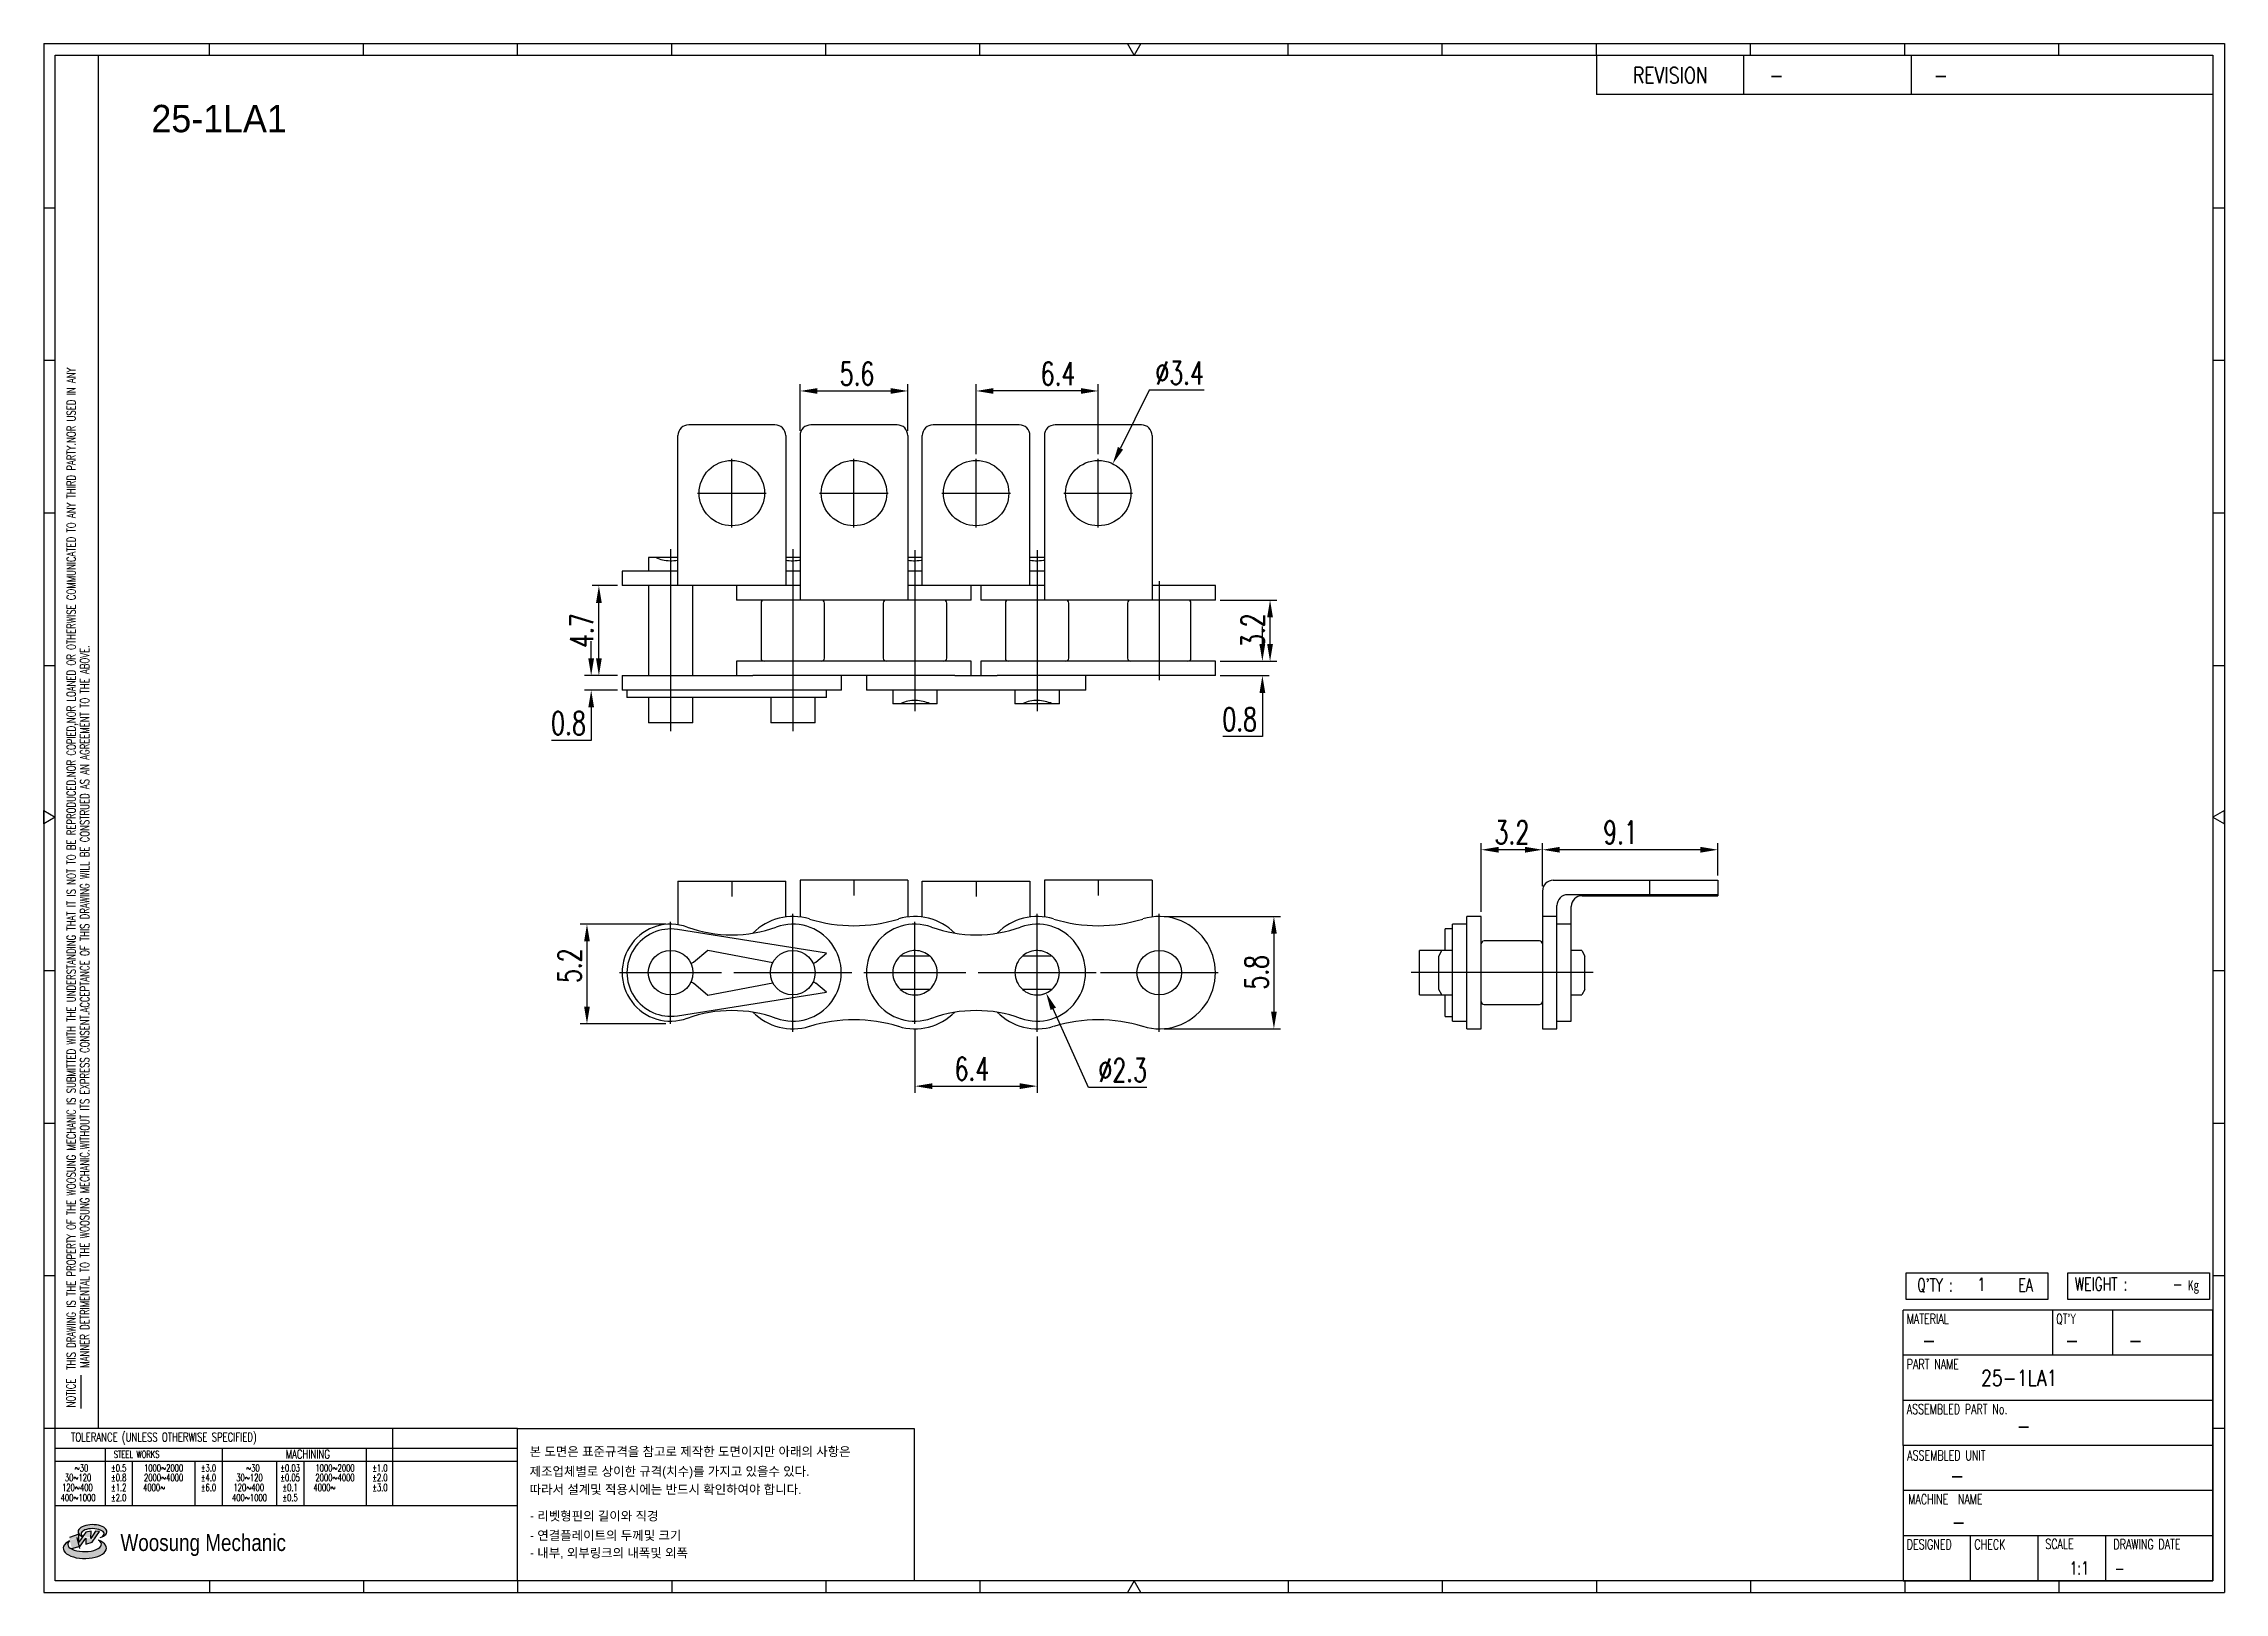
# Model space of a CAD drawing. Header units: millimetres. Extents: x -11 to 103, y 59 to 140.
import ezdxf
from ezdxf.enums import TextEntityAlignment as Align

# ---------------------------------------------------------------- set-up
doc = ezdxf.new("R2010")
doc.units = ezdxf.units.MM
doc.linetypes.add('AM_ISO08W050', pattern=[18, 12, -1.5, 3, -1.5])
doc.layers.get('Defpoints').update_dxf_attribs({"color": 80})
doc.layers.add('CL1', color=140, linetype='AM_ISO08W050', lineweight=25)
for name, color, linetype in [('S-DIM', 7, 'Continuous'), ('TITLE', 7, 'Continuous'), ('도면레이아웃', 7, 'Continuous')]:
    doc.layers.add(name, color=color, linetype=linetype)
doc.styles.add('HAN', font='ROMANS.shx', dxfattribs={"width": 0.7, "bigfont": 'whgtxt.shx'})
doc.styles.add('HKD_ST2', font='romans.shx', dxfattribs={"width": 0.7, "height": 4, "bigfont": '@extfont2.shx'})
doc.styles.add('HSG', font='SIMPLEX.shx', dxfattribs={"width": 0.7, "bigfont": 'HSG.shx'})
doc.styles.add('MtXpl_', font='Gulim.ttf')
doc.styles.add('SLDTEXTSTYLE4', font='arial.ttf', dxfattribs={"width": 0.8})
doc.dimstyles.new('AP0.5', dxfattribs={"dimscale": 0.5, "dimtxt": 2.4, "dimasz": 1.8, "dimexe": 0.7, "dimexo": 0.5, "dimgap": 0.6, "dimtad": 1, "dimtoh": 1, "dimdec": 1, "dimrnd": 0.01, "dimzin": 9, "dimdsep": 46, "dimtxsty": 'HSG', "dimcen": 0, "dimclrd": 251, "dimclre": 251, "dimclrt": 60, "dimazin": 2, "dimtp": 1, "dimtm": 1, "dimtfac": 0.5, "dimtdec": 1, "dimtofl": 0, "dimtmove": 0, "dimatfit": 3, "dimfxl": 0, "dimtvp": 1, "dimtolj": 2, "dimlwd": -1, "dimlwe": -1, "dimarcsym": 0})

# ---------------------------------------------------------------- blocks, each defined once
blk = doc.blocks.new('MAST')
at = {"layer": '도면레이아웃'}
h = blk.add_hatch(color=10, dxfattribs=at)
h.paths.add_polyline_path([(1.544, 35.177), (1.554, 34.966), (1.779, 35.034), (2.054, 35.422), (1.908, 35.446), (1.728, 35.167), (1.741, 35.439), (1.547, 35.405), (1.292, 35.041), (1.295, 35.33), (0.943, 35.208), (1.03, 34.8), (1.336, 34.885)])
edge = h.paths.add_edge_path()
edge.add_ellipse((1.795, 35.421), major_axis=(-0.53, 0), ratio=0.487785, start_angle=122.36065, end_angle=403.39574)
edge.add_line((1.411, 35.244), (1.419, 35.261))
edge.add_ellipse((1.798, 35.344), major_axis=(-0.423, 0), ratio=0.444396, start_angle=131.58977, end_angle=386.19408, ccw=False)
edge = h.paths.add_edge_path()
edge.add_ellipse((1.512, 34.815), major_axis=(-0.793, 0), ratio=0.480113, start_angle=314.67633, end_angle=590.85213)
edge.add_ellipse((1.501, 34.958), major_axis=(-0.62, 0), ratio=0.43311, start_angle=331.7024, end_angle=574.42495, ccw=False)
at = {"color": 140}
for p, q in [((0, 90.118), (80.15, 90.118)), ((0, 90.118), (0, 33.191)), ((80.15, 90.118), (80.15, 33.191)), ((57.068, 89.693), (57.068, 88.246)), ((62.47, 89.693), (62.47, 88.246)), ((68.635, 89.693), (68.635, 88.246)), ((79.725, 88.246), (57.068, 88.246)), ((68.449, 43.961), (68.449, 44.936)), ((68.449, 44.936), (73.654, 44.936)), ((73.654, 44.936), (73.654, 43.961)), ((74.39, 43.961), (74.39, 44.936)), ((74.39, 44.936), (79.595, 44.936)), ((79.595, 44.936), (79.595, 43.961)), ((68.336, 38.59), (68.336, 43.563)), ((79.725, 43.563), (68.336, 43.563)), ((73.654, 43.961), (68.449, 43.961)), ((73.827, 43.563), (73.827, 41.905)), ((79.595, 43.961), (74.39, 43.961)), ((76.037, 43.563), (76.037, 41.905)), ((79.725, 38.59), (79.725, 43.563)), ((79.725, 41.905), (68.336, 41.905)), ((79.725, 40.248), (68.336, 40.248)), ((68.336, 38.59), (68.336, 33.616)), ((79.725, 38.59), (68.336, 38.59)), ((79.725, 33.616), (79.725, 38.59)), ((79.725, 36.932), (68.336, 36.932)), ((79.725, 35.274), (68.336, 35.274)), ((70.822, 33.616), (70.822, 35.274)), ((73.309, 33.616), (73.309, 35.274)), ((75.796, 33.616), (75.796, 35.274)), ((0, 33.191), (80.15, 33.191)), ((68.336, 33.616), (79.725, 33.616))]:
    blk.add_line(p, q, dxfattribs=at)
for p, q in [((6.089, 89.693), (6.089, 90.118)), ((11.753, 89.693), (11.753, 90.118)), ((17.418, 89.693), (17.418, 90.118)), ((23.082, 89.693), (23.082, 90.118)), ((28.746, 89.693), (28.746, 90.118)), ((34.411, 89.693), (34.411, 90.118)), ((45.739, 89.693), (45.739, 90.118)), ((51.404, 89.693), (51.404, 90.118)), ((57.068, 89.693), (57.068, 90.118)), ((62.732, 89.693), (62.732, 90.118)), ((68.397, 89.693), (68.397, 90.118)), ((74.061, 89.693), (74.061, 90.118)), ((0, 84.085), (0.425, 84.085)), ((79.725, 84.085), (80.15, 84.085)), ((0, 78.478), (0.425, 78.478)), ((79.725, 78.478), (80.15, 78.478)), ((0, 72.87), (0.425, 72.87)), ((79.725, 72.87), (80.15, 72.87)), ((0, 67.262), (0.425, 67.262)), ((79.725, 67.262), (80.15, 67.262)), ((0, 56.047), (0.425, 56.047)), ((79.725, 56.047), (80.15, 56.047)), ((0, 50.439), (0.425, 50.439)), ((79.725, 50.439), (80.15, 50.439)), ((0, 44.832), (0.425, 44.832)), ((79.725, 44.832), (80.15, 44.832)), ((1.377, 39.947), (1.377, 41.174)), ((0, 39.224), (0.425, 39.224)), ((79.725, 39.224), (80.15, 39.224)), ((6.089, 33.616), (6.089, 33.191)), ((11.753, 33.616), (11.753, 33.191)), ((17.418, 33.616), (17.418, 33.191)), ((23.082, 33.616), (23.082, 33.191)), ((28.746, 33.616), (28.746, 33.191)), ((34.411, 33.616), (34.411, 33.191)), ((45.739, 33.616), (45.739, 33.191)), ((51.404, 33.616), (51.404, 33.191)), ((57.068, 33.616), (57.068, 33.191)), ((62.732, 33.616), (62.732, 33.191)), ((68.397, 33.616), (68.397, 33.191)), ((74.061, 33.616), (74.061, 33.191))]:
    blk.add_line(p, q)
at = {"color": 2}
for p, q in [((2.017, 39.224), (2.017, 89.693)), ((0.425, 39.224), (17.418, 39.224)), ((0.425, 38.487), (17.418, 38.487)), ((2.257, 38.487), (2.257, 36.382)), ((6.557, 38.5), (6.557, 36.382)), ((11.857, 38.487), (11.857, 36.382)), ((12.816, 39.224), (12.816, 36.382)), ((17.418, 33.616), (17.418, 39.224)), ((0.425, 38.012), (17.418, 38.012)), ((3.257, 38.012), (3.257, 36.382)), ((5.557, 38.012), (5.557, 36.382)), ((8.557, 38.012), (8.557, 36.382)), ((9.557, 38.026), (9.557, 36.382)), ((0.425, 36.382), (17.418, 36.382))]:
    blk.add_line(p, q, dxfattribs=at)
for points in [[(40.075, 89.693), (39.83, 90.118), (40.32, 90.118)], [(0.425, 61.679), (0, 61.433), (0, 61.924)], [(79.725, 61.679), (80.15, 61.433), (80.15, 61.924)], [(40.075, 33.616), (39.83, 33.191), (40.32, 33.191)]]:
    blk.add_lwpolyline(points, close=True)
at = {"color": 140}
blk.add_lwpolyline([(0.425, 89.693), (79.725, 89.693), (79.725, 33.616), (0.425, 33.616)], close=True, dxfattribs=at)
at = {"layer": '도면레이아웃'}
for p, q in [((1.295, 35.33), (0.943, 35.208)), ((1.547, 35.405), (1.292, 35.041)), ((1.292, 35.041), (1.295, 35.33)), ((1.741, 35.439), (1.547, 35.405)), ((1.908, 35.446), (1.728, 35.167)), ((1.728, 35.167), (1.741, 35.439)), ((1.779, 35.034), (2.054, 35.422)), ((2.054, 35.422), (1.908, 35.446)), ((1.03, 34.8), (1.336, 34.885)), ((1.224, 35.208), (1.311, 34.8)), ((1.224, 35.208), (1.224, 35.208)), ((1.336, 34.885), (1.544, 35.177)), ((1.419, 35.261), (1.411, 35.244)), ((1.544, 35.177), (1.554, 34.966)), ((1.554, 34.966), (1.779, 35.034))]:
    blk.add_line(p, q, dxfattribs=at)
for centre, major_axis, ratio, start_param, end_param in [((1.795, 35.421), (-0.53, 0), 0.487785, 2.135596, 7.040584), ((1.798, 35.344), (-0.423, 0), 0.444396, 2.296675, 6.740358), ((1.512, 34.815), (-0.793, 0), 0.480113, 5.492138, 10.312315), ((1.501, 34.958), (-0.62, 0), 0.43311, 5.789299, 10.025607)]:
    blk.add_ellipse(centre, major_axis=major_axis, ratio=ratio, start_param=start_param, end_param=end_param, dxfattribs=at)
for s, height, style, width, p in [('REVISION', 0.5806, 'HAN', 0.8, (58.415, 88.664)), ('-', 0.581, 'HAN', 0.8, (63.426, 88.664)), ('-', 0.581, 'HAN', 0.8, (69.468, 88.664)), ("Q'TY : ", 0.4746, 'HKD_ST2', 0.7, (68.857, 44.253)), ('1', 0.475, 'HKD_ST2', 0.7, (71.071, 44.275)), ('EA', 0.4746, 'HKD_ST2', 0.7, (72.578, 44.253)), ('WEIGHT : ', 0.4746, 'HKD_ST2', 0.7, (74.65, 44.286)), ('-', 0.581, 'HAN', 0.8, (69.029, 42.157)), ('-', 0.581, 'HAN', 0.8, (74.289, 42.157)), ('-', 0.581, 'HAN', 0.8, (76.623, 42.157)), ('-', 0.581, 'HAN', 0.8, (72.515, 39.013)), ('-', 0.581, 'HAN', 0.8, (70.067, 37.189)), ('-', 0.581, 'HAN', 0.8, (70.126, 35.48)), ('1:1', 0.4746, 'HKD_ST2', 0.7, (74.458, 33.848)), ('-', 0.475, 'HKD_ST2', 0.7, (76.112, 33.837))]:
    blk.add_text(s, height=height, dxfattribs=dict(style=style, width=width)).set_placement(p)
at = {"color": 6, "style": 'HKD_ST2', "width": 0.7}
for s, p in [(' THIS DRAWING IS THE PROPERTY OF THE WOOSUNG MECHANIC IS SUBMITTED WITH THE UNDERSTANDING THAT IT IS NOT TO BE REPRODUCED.NOR COPIED,NOR LOANED OR OTHERWISE COMMUNICATED TO ANY THIRD PARTY.NOR USED IN ANY', (1.173, 41.217)), ('MANNER DETRIMENTAL TO THE WOOSUNG MECHANIC.WITHOUT ITS EXPRESS CONSENT.ACCEPTANCE OF THIS DRAWING WILL BE CONSTRUED AS AN AGREEMENT TO THE ABOVE.', (1.672, 41.447))]:
    blk.add_text(s, height=0.326266, rotation=90, dxfattribs=at).set_placement(p)
at = {"style": 'HKD_ST2', "width": 0.7}
blk.add_text('-', height=0.475, dxfattribs=at).set_placement((78.613, 44.286), align=Align.RIGHT)
at = {"color": 254, "style": 'HKD_ST2', "width": 0.7}
for s, height, p in [('MATERIAL', 0.3651, (68.474, 43.425)), ("QT'Y", 0.3651, (73.965, 43.425)), ('PART NAME', 0.3651, (68.474, 41.756)), ('ASSEMBLED PART No.', 0.36511, (68.474, 40.109)), ('ASSEMBLED UNIT', 0.36511, (68.49, 38.408)), ('MACHINE  NAME', 0.36511, (68.532, 36.794)), ('DESIGNED', 0.3651, (68.474, 35.136)), ('CHECK', 0.3651, (70.961, 35.136)), ('SCALE', 0.3651, (73.566, 35.153)), ('DRAWING DATE', 0.36511, (76.071, 35.141))]:
    blk.add_text(s, height=height, dxfattribs=at).set_placement(p, align=Align.TOP_LEFT)
at = {"style": 'HKD_ST2', "width": 0.7}
blk.add_text('NOTICE', height=0.3263, rotation=90, dxfattribs=at).set_placement((1.163, 39.988))
blk.add_text('TOLERANCE (UNLESS OTHERWISE SPECIFIED)', height=0.32627, dxfattribs=at).set_placement((4.417, 38.896), align=Align.MIDDLE_CENTER)
at = {"color": 4, "style": 'HKD_ST2', "width": 0.7}
for s, height, p in [('%%12630', 0.261, (1.389, 37.762)), ('1000%%1262000', 0.26101, (4.407, 37.762)), ('%%12630', 0.261, (7.689, 37.762)), ('1000%%1262000', 0.26101, (10.707, 37.762)), ('120%%126400', 0.26101, (1.237, 37.045)), ('30%%126120', 0.261, (1.263, 37.411)), ('4000%%126', 0.261, (4.061, 37.045)), ('2000%%1264000', 0.26101, (4.407, 37.411)), ('120%%126400', 0.26101, (7.537, 37.045)), ('30%%126120', 0.261, (7.563, 37.411)), ('4000%%126', 0.261, (10.321, 37.045)), ('2000%%1264000', 0.26101, (10.707, 37.411)), ('400%%1261000', 0.26101, (1.263, 36.67)), ('400%%1261000', 0.26101, (7.563, 36.67))]:
    blk.add_text(s, height=height, dxfattribs=at).set_placement(p, align=Align.MIDDLE_CENTER)
for s, height, p in [('%%P0.5', 0.261, (2.757, 37.762)), ('STEEL WORKS', 0.26101, (3.416, 38.268)), ('%%P3.0', 0.261, (6.057, 37.762)), ('%%P0.03', 0.261, (9.057, 37.762)), ('MACHINING', 0.3263, (9.707, 38.27)), ('%%P1.0', 0.261, (12.357, 37.762)), ('%%P0.8', 0.261, (2.757, 37.411)), ('%%P1.2', 0.261, (2.757, 37.045)), ('%%P4.0', 0.261, (6.057, 37.411)), ('%%P6.0', 0.261, (6.057, 37.045)), ('%%P0.05', 0.261, (9.057, 37.411)), ('%%P0.1', 0.261, (9.057, 37.045)), ('%%P2.0', 0.261, (12.357, 37.411)), ('%%P3.0', 0.261, (12.357, 37.045)), ('%%P2.0', 0.261, (2.757, 36.67)), ('%%P0.5', 0.261, (9.057, 36.67))]:
    blk.add_text(s, height=height, dxfattribs=at).set_placement(p, align=Align.MIDDLE)
at = {"color": 1, "style": 'SLDTEXTSTYLE4', "width": 0.8}
blk.add_text('Woosung Mechanic', height=0.61957, dxfattribs=at).set_placement((2.822, 34.711))
at = {"layer": 'TITLE', "width": 0.8}
blk.add_text('Kg', height=0.3789, dxfattribs=at).set_placement((78.807, 44.286))
blk = doc.blocks.new('*D2')
at = {"layer": 'Defpoints', "color": 0, "transparency": 16777216}
for p in [(50.09, 107.46), (50.09, 106.71), (52.53, 107.46)]:
    blk.add_point(p, dxfattribs=at)
at = {"layer": 'S-DIM', "color": 251, "transparency": 16777216}
for p, q in [((52.53, 108.36), (52.53, 109.26)), ((50.34, 107.46), (52.88, 107.46)), ((50.34, 106.71), (52.88, 106.71)), ((52.53, 105.81), (52.53, 103.54)), ((52.53, 103.54), (50.47, 103.54))]:
    blk.add_line(p, q, dxfattribs=at)
for points in [[(52.38, 108.36), (52.68, 108.36), (52.53, 107.46)], [(52.38, 105.81), (52.68, 105.81), (52.53, 106.71)]]:
    blk.add_solid(points, dxfattribs=at)
at = {"layer": 'S-DIM', "color": 60, "transparency": 16777216, "insert": (51.35, 104.44), "char_height": 1.2, "attachment_point": 5, "style": 'HSG'}
blk.add_mtext('\\A2;0.8', dxfattribs=at)
blk = doc.blocks.new('*D3')
at = {"layer": 'Defpoints', "color": 0, "transparency": 16777216}
for p in [(50.09, 110.64), (52.93, 110.64), (50.09, 107.46)]:
    blk.add_point(p, dxfattribs=at)
at = {"layer": 'S-DIM', "color": 251, "transparency": 16777216}
for p, q in [((50.34, 110.64), (53.28, 110.64)), ((52.93, 108.36), (52.93, 109.74)), ((50.34, 107.46), (53.28, 107.46))]:
    blk.add_line(p, q, dxfattribs=at)
for points in [[(52.78, 109.74), (53.08, 109.74), (52.93, 110.64)], [(52.78, 108.36), (53.08, 108.36), (52.93, 107.46)]]:
    blk.add_solid(points, dxfattribs=at)
at = {"layer": 'S-DIM', "color": 60, "transparency": 16777216, "insert": (52.03, 109.05), "char_height": 1.2, "attachment_point": 5, "rotation": 90, "style": 'HSG'}
blk.add_mtext('\\A2;3.2', dxfattribs=at)
blk = doc.blocks.new('*D4')
at = {"layer": 'Defpoints', "color": 0, "transparency": 16777216}
for p in [(37.65, 121.51), (37.65, 117.98), (44, 117.98)]:
    blk.add_point(p, dxfattribs=at)
at = {"layer": 'S-DIM', "color": 251, "transparency": 16777216}
for p, q in [((37.65, 118.23), (37.65, 121.86)), ((43.1, 121.51), (38.55, 121.51)), ((44, 118.23), (44, 121.86))]:
    blk.add_line(p, q, dxfattribs=at)
for points in [[(38.55, 121.66), (38.55, 121.36), (37.65, 121.51)], [(43.1, 121.66), (43.1, 121.36), (44, 121.51)]]:
    blk.add_solid(points, dxfattribs=at)
at = {"layer": 'S-DIM', "color": 60, "transparency": 16777216, "insert": (41.91, 122.41), "char_height": 1.2, "attachment_point": 5, "style": 'HSG'}
blk.add_mtext('\\A2;6.4', dxfattribs=at)
blk = doc.blocks.new('*D5')
at = {"layer": 'Defpoints', "color": 0, "transparency": 16777216}
for p in [(34.1, 121.51), (28.5, 119.19), (34.1, 119.19)]:
    blk.add_point(p, dxfattribs=at)
at = {"layer": 'S-DIM', "color": 251, "transparency": 16777216}
for p, q in [((28.5, 119.44), (28.5, 121.86)), ((29.4, 121.51), (33.2, 121.51)), ((34.1, 119.44), (34.1, 121.86))]:
    blk.add_line(p, q, dxfattribs=at)
for points in [[(29.4, 121.66), (29.4, 121.36), (28.5, 121.51)], [(33.2, 121.66), (33.2, 121.36), (34.1, 121.51)]]:
    blk.add_solid(points, dxfattribs=at)
at = {"layer": 'S-DIM', "color": 60, "transparency": 16777216, "insert": (31.46, 122.41), "char_height": 1.2, "attachment_point": 5, "style": 'HSG'}
blk.add_mtext('\\A2;5.6', dxfattribs=at)
blk = doc.blocks.new('*D6')
at = {"layer": 'Defpoints', "color": 0, "transparency": 16777216}
for p in [(44.75, 117.72), (43.24, 114.68)]:
    blk.add_point(p, dxfattribs=at)
at = {"layer": 'S-DIM', "color": 251, "transparency": 16777216}
for p, q in [((46.65, 121.55), (45.15, 118.53)), ((49.51, 121.55), (46.65, 121.55))]:
    blk.add_line(p, q, dxfattribs=at)
blk.add_solid([(45.02, 118.6), (45.29, 118.46), (44.75, 117.72)], dxfattribs=at)
at = {"layer": 'S-DIM', "color": 60, "transparency": 16777216, "insert": (48.23, 122.45), "char_height": 1.2, "attachment_point": 5, "style": 'HSG'}
blk.add_mtext('\\A2;∅3.4', dxfattribs=at)
blk = doc.blocks.new('*D7')
at = {"layer": 'Defpoints', "color": 0, "transparency": 16777216}
for p in [(17.64, 106.71), (19.25, 106.71), (19.25, 105.96)]:
    blk.add_point(p, dxfattribs=at)
at = {"layer": 'S-DIM', "color": 251, "transparency": 16777216}
for p, q in [((17.64, 107.61), (17.64, 108.51)), ((19, 106.71), (17.29, 106.71)), ((19, 105.96), (17.29, 105.96)), ((17.64, 105.06), (17.64, 103.34)), ((17.64, 103.34), (15.58, 103.34))]:
    blk.add_line(p, q, dxfattribs=at)
for points in [[(17.49, 107.61), (17.79, 107.61), (17.64, 106.71)], [(17.49, 105.06), (17.79, 105.06), (17.64, 105.96)]]:
    blk.add_solid(points, dxfattribs=at)
at = {"layer": 'S-DIM', "color": 60, "transparency": 16777216, "insert": (16.46, 104.24), "char_height": 1.2, "attachment_point": 5, "style": 'HSG'}
blk.add_mtext('\\A2;0.8', dxfattribs=at)
blk = doc.blocks.new('*D8')
at = {"layer": 'Defpoints', "color": 0, "transparency": 16777216}
for p in [(18.04, 111.39), (19.25, 111.39), (19.25, 106.71)]:
    blk.add_point(p, dxfattribs=at)
at = {"layer": 'S-DIM', "color": 251, "transparency": 16777216}
for p, q in [((19, 111.39), (17.69, 111.39)), ((18.04, 107.61), (18.04, 110.49)), ((19, 106.71), (17.69, 106.71))]:
    blk.add_line(p, q, dxfattribs=at)
for points in [[(17.89, 110.49), (18.19, 110.49), (18.04, 111.39)], [(17.89, 107.61), (18.19, 107.61), (18.04, 106.71)]]:
    blk.add_solid(points, dxfattribs=at)
at = {"layer": 'S-DIM', "color": 60, "transparency": 16777216, "insert": (17.14, 109.05), "char_height": 1.2, "attachment_point": 5, "rotation": 90, "style": 'HSG'}
blk.add_mtext('\\A2;4.7', dxfattribs=at)
blk = doc.blocks.new('*D9')
at = {"layer": 'Defpoints', "color": 0, "transparency": 16777216}
for p in [(67.09, 97.66), (67.09, 95.51), (76.2, 96.07)]:
    blk.add_point(p, dxfattribs=at)
at = {"layer": 'S-DIM', "color": 251, "transparency": 16777216}
for p, q in [((67.09, 95.76), (67.09, 98.01)), ((75.3, 97.66), (67.99, 97.66)), ((76.2, 96.32), (76.2, 98.01))]:
    blk.add_line(p, q, dxfattribs=at)
for points in [[(67.99, 97.81), (67.99, 97.51), (67.09, 97.66)], [(75.3, 97.81), (75.3, 97.51), (76.2, 97.66)]]:
    blk.add_solid(points, dxfattribs=at)
at = {"layer": 'S-DIM', "color": 60, "transparency": 16777216, "insert": (71.15, 98.56), "char_height": 1.2, "attachment_point": 5, "style": 'HSG'}
blk.add_mtext('\\A2;9.1', dxfattribs=at)
blk = doc.blocks.new('*D10')
at = {"layer": 'Defpoints', "color": 0, "transparency": 16777216}
for p in [(63.91, 97.66), (67.09, 95.51), (63.91, 94.19)]:
    blk.add_point(p, dxfattribs=at)
at = {"layer": 'S-DIM', "color": 251, "transparency": 16777216}
for p, q in [((63.91, 94.44), (63.91, 98.01)), ((66.19, 97.66), (64.81, 97.66)), ((67.09, 95.76), (67.09, 98.01))]:
    blk.add_line(p, q, dxfattribs=at)
for points in [[(64.81, 97.81), (64.81, 97.51), (63.91, 97.66)], [(66.19, 97.81), (66.19, 97.51), (67.09, 97.66)]]:
    blk.add_solid(points, dxfattribs=at)
at = {"layer": 'S-DIM', "color": 60, "transparency": 16777216, "insert": (65.5, 98.56), "char_height": 1.2, "attachment_point": 5, "style": 'HSG'}
blk.add_mtext('\\A2;3.2', dxfattribs=at)
blk = doc.blocks.new('*D11')
at = {"layer": 'Defpoints', "color": 0, "transparency": 16777216}
for p in [(47.17, 94.19), (47.17, 88.35), (53.13, 88.35)]:
    blk.add_point(p, dxfattribs=at)
at = {"layer": 'S-DIM', "color": 251, "transparency": 16777216}
for p, q in [((47.42, 94.19), (53.48, 94.19)), ((53.13, 93.29), (53.13, 89.25)), ((47.42, 88.35), (53.48, 88.35))]:
    blk.add_line(p, q, dxfattribs=at)
for points in [[(52.98, 93.29), (53.28, 93.29), (53.13, 94.19)], [(52.98, 89.25), (53.28, 89.25), (53.13, 88.35)]]:
    blk.add_solid(points, dxfattribs=at)
at = {"layer": 'S-DIM', "color": 60, "transparency": 16777216, "insert": (52.23, 91.29), "char_height": 1.2, "attachment_point": 5, "rotation": 90, "style": 'HSG'}
blk.add_mtext('\\A2;5.8', dxfattribs=at)
blk = doc.blocks.new('*D12')
at = {"layer": 'Defpoints', "color": 0, "transparency": 16777216}
for p in [(40.35, 92.32), (41.29, 90.21)]:
    blk.add_point(p, dxfattribs=at)
at = {"layer": 'S-DIM', "color": 251, "transparency": 16777216}
for p, q in [((43.49, 85.3), (41.66, 89.39)), ((46.53, 85.3), (43.49, 85.3))]:
    blk.add_line(p, q, dxfattribs=at)
blk.add_arc((40.82, 91.27), 1.16, 276.7488, 299.0079, dxfattribs=at)
blk.add_solid([(41.8, 89.45), (41.52, 89.33), (41.29, 90.21)], dxfattribs=at)
at = {"layer": 'S-DIM', "color": 60, "transparency": 16777216, "insert": (45.27, 86.2), "char_height": 1.2, "attachment_point": 5, "style": 'HSG'}
blk.add_mtext('\\A2;∅2.3', dxfattribs=at)
blk = doc.blocks.new('*D13')
at = {"layer": 'Defpoints', "color": 0, "transparency": 16777216}
for p in [(34.47, 88.61), (40.82, 88.2), (40.82, 85.37)]:
    blk.add_point(p, dxfattribs=at)
at = {"layer": 'S-DIM', "color": 251, "transparency": 16777216}
for p, q in [((34.47, 88.36), (34.47, 85.02)), ((40.82, 87.95), (40.82, 85.02)), ((35.37, 85.37), (39.92, 85.37))]:
    blk.add_line(p, q, dxfattribs=at)
for points in [[(35.37, 85.52), (35.37, 85.22), (34.47, 85.37)], [(39.92, 85.52), (39.92, 85.22), (40.82, 85.37)]]:
    blk.add_solid(points, dxfattribs=at)
at = {"layer": 'S-DIM', "color": 60, "transparency": 16777216, "insert": (37.43, 86.27), "char_height": 1.2, "attachment_point": 5, "style": 'HSG'}
blk.add_mtext('\\A2;6.4', dxfattribs=at)
blk = doc.blocks.new('*D14')
at = {"layer": 'Defpoints', "color": 0, "transparency": 16777216}
for p in [(21.77, 93.79), (17.42, 88.61), (21.77, 88.61)]:
    blk.add_point(p, dxfattribs=at)
at = {"layer": 'S-DIM', "color": 251, "transparency": 16777216}
for p, q in [((21.52, 93.79), (17.07, 93.79)), ((17.42, 92.89), (17.42, 89.51)), ((21.52, 88.61), (17.07, 88.61))]:
    blk.add_line(p, q, dxfattribs=at)
for points in [[(17.27, 92.89), (17.57, 92.89), (17.42, 93.79)], [(17.27, 89.51), (17.57, 89.51), (17.42, 88.61)]]:
    blk.add_solid(points, dxfattribs=at)
at = {"layer": 'S-DIM', "color": 60, "transparency": 16777216, "insert": (16.52, 91.63), "char_height": 1.2, "attachment_point": 5, "rotation": 90, "style": 'HSG'}
blk.add_mtext('\\A2;5.2', dxfattribs=at)

msp = doc.modelspace()

# ---------------------------------------------------------------- linework, layer by layer
for p, q in [((22.15, 111.39), (22.15, 119.19)), ((27.19, 119.75), (22.71, 119.75)), ((27.75, 119.19), (27.75, 111.39)), ((28.5, 119.19), (28.5, 110.64)), ((33.54, 119.75), (29.06, 119.75)), ((34.1, 119.19), (34.1, 110.64)), ((34.85, 111.39), (34.85, 119.19)), ((39.89, 119.75), (35.41, 119.75)), ((40.45, 111.39), (40.45, 119.19)), ((41.2, 119.19), (41.2, 110.64)), ((46.24, 119.75), (41.76, 119.75)), ((46.8, 119.19), (46.8, 110.64)), ((22.15, 112.85), (20.62, 112.85)), ((20.62, 112.85), (20.62, 112.14)), ((21.01, 112.85), (21.09, 112.81)), ((21.09, 112.81), (21.17, 112.78)), ((21.17, 112.78), (21.26, 112.75)), ((21.26, 112.75), (21.35, 112.73)), ((21.35, 112.73), (21.44, 112.71)), ((21.44, 112.71), (21.54, 112.7)), ((21.54, 112.7), (21.64, 112.69)), ((21.64, 112.69), (21.74, 112.68)), ((21.74, 112.68), (21.84, 112.68)), ((21.84, 112.68), (21.94, 112.69)), ((21.94, 112.69), (22.04, 112.7)), ((22.04, 112.7), (22.14, 112.72)), ((22.14, 112.72), (22.15, 112.72)), ((28.5, 112.85), (27.75, 112.85)), ((27.75, 112.72), (27.84, 112.7)), ((27.84, 112.7), (27.94, 112.69)), ((27.94, 112.69), (28.04, 112.68)), ((28.04, 112.68), (28.14, 112.68)), ((28.14, 112.68), (28.24, 112.69)), ((28.24, 112.69), (28.34, 112.7)), ((28.34, 112.7), (28.44, 112.71)), ((28.44, 112.71), (28.5, 112.72)), ((34.85, 112.85), (34.1, 112.85)), ((34.1, 112.72), (34.19, 112.7)), ((34.19, 112.7), (34.29, 112.69)), ((34.29, 112.69), (34.39, 112.68)), ((34.39, 112.68), (34.49, 112.68)), ((34.49, 112.68), (34.59, 112.69)), ((34.59, 112.69), (34.69, 112.7)), ((34.69, 112.7), (34.79, 112.71)), ((34.79, 112.71), (34.85, 112.72)), ((41.2, 112.85), (40.45, 112.85)), ((40.45, 112.72), (40.54, 112.7)), ((40.54, 112.7), (40.64, 112.69)), ((40.64, 112.69), (40.74, 112.68)), ((40.74, 112.68), (40.84, 112.68)), ((40.84, 112.68), (40.94, 112.69)), ((40.94, 112.69), (41.04, 112.7)), ((41.04, 112.7), (41.14, 112.71)), ((41.14, 112.71), (41.2, 112.72)), ((22.15, 112.14), (19.25, 112.14)), ((19.25, 112.14), (19.25, 111.39)), ((27.75, 111.39), (19.25, 111.39)), ((20.62, 111.39), (20.62, 106.71)), ((22.93, 106.71), (22.93, 111.39)), ((25.2, 111.39), (25.2, 110.64)), ((28.5, 112.14), (27.75, 112.14)), ((28.5, 111.39), (27.75, 111.39)), ((34.85, 112.14), (34.1, 112.14)), ((34.85, 111.39), (34.1, 111.39)), ((40.45, 111.39), (34.85, 111.39)), ((37.39, 110.64), (37.39, 111.39)), ((37.9, 111.39), (37.9, 110.64)), ((41.2, 112.14), (40.45, 112.14)), ((41.2, 111.39), (40.45, 111.39)), ((50.09, 111.39), (46.8, 111.39)), ((50.09, 110.64), (50.09, 111.39)), ((37.39, 110.64), (25.2, 110.64)), ((26.47, 110.48), (26.47, 107.62)), ((29.77, 107.62), (29.77, 110.48)), ((32.82, 110.48), (32.82, 107.62)), ((36.12, 107.62), (36.12, 110.48)), ((50.09, 110.64), (37.9, 110.64)), ((39.17, 110.48), (39.17, 107.62)), ((42.47, 107.62), (42.47, 110.48)), ((45.52, 110.48), (45.52, 107.62)), ((48.82, 107.62), (48.82, 110.48)), ((19.25, 106.71), (26.05, 106.71)), ((19.25, 106.71), (19.25, 105.96)), ((25.2, 107.46), (25.2, 106.71)), ((37.39, 107.46), (25.2, 107.46)), ((36.54, 106.71), (26.05, 106.71)), ((30.65, 105.96), (30.65, 106.71)), ((31.95, 106.71), (31.95, 105.96)), ((36.54, 106.71), (38.75, 106.71)), ((37.39, 106.71), (37.39, 107.46)), ((37.9, 107.46), (37.9, 106.71)), ((50.09, 107.46), (37.9, 107.46)), ((50.09, 106.71), (38.75, 106.71)), ((43.35, 105.96), (43.35, 106.71)), ((50.09, 106.71), (50.09, 107.46)), ((30.65, 105.96), (19.25, 105.96)), ((19.5, 105.96), (19.5, 105.58)), ((29.87, 105.58), (19.5, 105.58)), ((20.62, 105.58), (20.62, 104.25)), ((22.93, 104.25), (22.93, 105.58)), ((26.97, 105.58), (26.97, 104.25)), ((29.28, 104.25), (29.28, 105.58)), ((29.87, 105.58), (29.87, 105.96)), ((43.35, 105.96), (31.95, 105.96)), ((33.32, 105.96), (33.32, 105.25)), ((35.63, 105.25), (35.63, 105.96)), ((39.67, 105.96), (39.67, 105.25)), ((41.98, 105.25), (41.98, 105.96)), ((35.63, 105.25), (33.32, 105.25)), ((33.75, 105.27), (33.71, 105.25)), ((33.83, 105.3), (33.75, 105.27)), ((33.92, 105.33), (33.83, 105.3)), ((34.01, 105.36), (33.92, 105.33)), ((34.1, 105.38), (34.01, 105.36)), ((34.2, 105.4), (34.1, 105.38)), ((34.3, 105.41), (34.2, 105.4)), ((34.4, 105.41), (34.3, 105.41)), ((34.5, 105.42), (34.4, 105.41)), ((34.6, 105.41), (34.5, 105.42)), ((34.7, 105.4), (34.6, 105.41)), ((34.8, 105.39), (34.7, 105.4)), ((34.89, 105.37), (34.8, 105.39)), ((34.98, 105.35), (34.89, 105.37)), ((35.07, 105.32), (34.98, 105.35)), ((35.16, 105.29), (35.07, 105.32)), ((35.24, 105.25), (35.16, 105.29)), ((41.98, 105.25), (39.67, 105.25)), ((40.1, 105.27), (40.06, 105.25)), ((40.18, 105.3), (40.1, 105.27)), ((40.27, 105.33), (40.18, 105.3)), ((40.36, 105.36), (40.27, 105.33)), ((40.45, 105.38), (40.36, 105.36)), ((40.55, 105.4), (40.45, 105.38)), ((40.65, 105.41), (40.55, 105.4)), ((40.75, 105.41), (40.65, 105.41)), ((40.85, 105.42), (40.75, 105.41)), ((40.95, 105.41), (40.85, 105.42)), ((41.05, 105.4), (40.95, 105.41)), ((41.15, 105.39), (41.05, 105.4)), ((41.24, 105.37), (41.15, 105.39)), ((41.33, 105.35), (41.24, 105.37)), ((41.42, 105.32), (41.33, 105.35)), ((41.51, 105.29), (41.42, 105.32)), ((41.59, 105.25), (41.51, 105.29)), ((22.93, 104.25), (20.62, 104.25)), ((29.28, 104.25), (26.97, 104.25)), ((22.15, 96.02), (22.15, 93.76)), ((22.15, 96.02), (27.75, 96.02)), ((27.75, 94.16), (27.75, 96.02)), ((28.5, 96.07), (28.5, 94.16)), ((34.1, 96.07), (28.5, 96.07)), ((34.1, 96.07), (34.1, 94.16)), ((34.85, 96.02), (40.45, 96.02)), ((34.85, 94.16), (34.85, 96.02)), ((40.45, 96.02), (40.45, 94.16)), ((41.2, 96.07), (41.2, 94.16)), ((46.8, 96.07), (41.2, 96.07)), ((46.8, 96.07), (46.8, 94.16)), ((67.09, 95.51), (67.09, 88.35)), ((67.65, 96.07), (76.2, 96.07)), ((76.2, 95.32), (68.4, 95.32)), ((69.15, 95.27), (76.2, 95.27)), ((76.2, 96.07), (76.2, 95.32)), ((76.2, 95.32), (76.2, 95.27)), ((63.91, 94.19), (63.16, 94.19)), ((63.16, 88.35), (63.16, 94.19)), ((63.91, 88.35), (63.91, 94.19)), ((67.84, 94.19), (67.09, 94.19)), ((67.84, 88.35), (67.84, 94.76)), ((68.59, 88.74), (68.59, 94.71)), ((29.87, 92.28), (22.13, 93.51)), ((62.03, 92.42), (62.03, 93.54)), ((62.41, 93.54), (62.03, 93.54)), ((63.16, 93.79), (62.41, 93.79)), ((62.41, 88.74), (62.41, 93.79)), ((68.59, 93.79), (67.84, 93.79)), ((22.96, 91.81), (23.71, 92.44)), ((23.71, 92.44), (27.08, 91.8)), ((29.31, 91.81), (29.87, 92.28)), ((33.75, 92.17), (33.71, 92.13)), ((35.24, 92.13), (33.71, 92.13)), ((33.83, 92.23), (33.75, 92.17)), ((33.92, 92.28), (33.83, 92.23)), ((34.01, 92.32), (33.92, 92.28)), ((34.1, 92.36), (34.01, 92.32)), ((34.2, 92.39), (34.1, 92.36)), ((34.3, 92.41), (34.2, 92.39)), ((34.4, 92.42), (34.3, 92.41)), ((34.5, 92.42), (34.4, 92.42)), ((34.6, 92.41), (34.5, 92.42)), ((34.7, 92.4), (34.6, 92.41)), ((34.8, 92.37), (34.7, 92.4)), ((34.89, 92.34), (34.8, 92.37)), ((34.98, 92.3), (34.89, 92.34)), ((35.07, 92.25), (34.98, 92.3)), ((35.16, 92.19), (35.07, 92.25)), ((35.24, 92.13), (35.16, 92.19)), ((40.1, 92.17), (40.06, 92.13)), ((41.59, 92.13), (40.06, 92.13)), ((40.18, 92.23), (40.1, 92.17)), ((40.27, 92.28), (40.18, 92.23)), ((40.36, 92.32), (40.27, 92.28)), ((40.45, 92.36), (40.36, 92.32)), ((40.55, 92.39), (40.45, 92.36)), ((40.65, 92.41), (40.55, 92.39)), ((40.75, 92.42), (40.65, 92.41)), ((40.85, 92.42), (40.75, 92.42)), ((40.95, 92.41), (40.85, 92.42)), ((41.05, 92.4), (40.95, 92.41)), ((41.15, 92.37), (41.05, 92.4)), ((41.24, 92.34), (41.15, 92.37)), ((41.33, 92.3), (41.24, 92.34)), ((41.42, 92.25), (41.33, 92.3)), ((41.51, 92.19), (41.42, 92.25)), ((41.59, 92.13), (41.51, 92.19)), ((60.7, 90.11), (60.7, 92.42)), ((61.86, 92.42), (60.7, 92.42)), ((61.7, 92.13), (61.86, 92.42)), ((61.7, 90.4), (61.7, 92.13)), ((62.41, 92.42), (61.86, 92.42)), ((66.93, 92.92), (64.06, 92.92)), ((69.13, 92.42), (68.59, 92.42)), ((69.13, 92.42), (69.3, 92.13)), ((69.3, 90.4), (69.3, 92.13)), ((23.71, 90.09), (22.96, 90.72)), ((27.08, 90.73), (23.71, 90.09)), ((29.87, 90.25), (29.31, 90.72)), ((22.13, 89.02), (29.87, 90.25)), ((33.71, 90.4), (33.79, 90.34)), ((35.24, 90.4), (33.71, 90.4)), ((33.79, 90.34), (33.87, 90.28)), ((33.87, 90.28), (33.96, 90.23)), ((33.96, 90.23), (34.05, 90.19)), ((34.05, 90.19), (34.14, 90.16)), ((34.14, 90.16), (34.24, 90.13)), ((34.24, 90.13), (34.34, 90.12)), ((34.34, 90.12), (34.44, 90.11)), ((34.44, 90.11), (34.54, 90.11)), ((34.54, 90.11), (34.64, 90.12)), ((34.64, 90.12), (34.74, 90.14)), ((34.74, 90.14), (34.84, 90.17)), ((34.84, 90.17), (34.93, 90.21)), ((34.93, 90.21), (35.02, 90.25)), ((35.02, 90.25), (35.11, 90.3)), ((35.11, 90.3), (35.19, 90.36)), ((35.19, 90.36), (35.24, 90.4)), ((40.06, 90.4), (40.14, 90.34)), ((41.59, 90.4), (40.06, 90.4)), ((40.14, 90.34), (40.22, 90.28)), ((40.22, 90.28), (40.31, 90.23)), ((40.31, 90.23), (40.4, 90.19)), ((40.4, 90.19), (40.49, 90.16)), ((40.49, 90.16), (40.59, 90.13)), ((40.59, 90.13), (40.69, 90.12)), ((40.69, 90.12), (40.79, 90.11)), ((40.79, 90.11), (40.89, 90.11)), ((40.89, 90.11), (40.99, 90.12)), ((40.99, 90.12), (41.09, 90.14)), ((41.09, 90.14), (41.19, 90.17)), ((41.19, 90.17), (41.28, 90.21)), ((41.28, 90.21), (41.37, 90.25)), ((41.37, 90.25), (41.46, 90.3)), ((41.46, 90.3), (41.54, 90.36)), ((41.54, 90.36), (41.59, 90.4)), ((60.7, 90.11), (61.86, 90.11)), ((61.86, 90.11), (61.7, 90.4)), ((61.86, 90.11), (62.41, 90.11)), ((62.03, 88.99), (62.03, 90.11)), ((64.06, 89.62), (66.93, 89.62)), ((68.59, 90.11), (69.13, 90.11)), ((69.3, 90.4), (69.13, 90.11)), ((62.03, 88.99), (62.41, 88.99)), ((62.41, 88.74), (63.16, 88.74)), ((67.84, 88.74), (68.59, 88.74)), ((63.16, 88.35), (63.91, 88.35)), ((67.09, 88.35), (67.84, 88.35))]:
    msp.add_line(p, q)
at = {"color": 140}
msp.add_lwpolyline([(13.81, 67.58), (34.43, 67.58), (34.43, 59.65), (13.81, 59.65)], close=True, dxfattribs=at)
for centre, radius in [((24.95, 116.2), 1.7), ((31.3, 116.2), 1.7), ((37.65, 116.2), 1.7), ((44, 116.2), 1.7), ((21.77, 91.27), 1.16), ((28.12, 91.27), 1.16), ((47.17, 91.27), 1.16)]:
    msp.add_circle(centre, radius)
for centre, radius, start, end in [((22.71, 119.19), 0.56, 90, 180), ((27.19, 119.19), 0.56, 0, 90), ((29.06, 119.19), 0.56, 90, 180), ((33.54, 119.19), 0.56, 0, 90), ((35.41, 119.19), 0.56, 90, 180), ((39.89, 119.19), 0.56, 0, 90), ((41.76, 119.19), 0.56, 90, 180), ((46.24, 119.19), 0.56, 0, 90), ((26.63, 110.48), 0.159, 90, 180), ((29.61, 110.48), 0.159, 0, 90), ((32.98, 110.48), 0.159, 90, 180), ((35.96, 110.48), 0.159, 0, 90), ((39.33, 110.48), 0.159, 90, 180), ((42.31, 110.48), 0.159, 0, 90), ((45.68, 110.48), 0.159, 90, 180), ((48.66, 110.48), 0.159, 0, 90), ((26.63, 107.62), 0.159, 180, 270), ((29.61, 107.62), 0.159, 270, 0), ((32.98, 107.62), 0.159, 180, 270), ((35.96, 107.62), 0.159, 270, 0), ((39.33, 107.62), 0.159, 180, 270), ((42.31, 107.62), 0.159, 270, 0), ((45.68, 107.62), 0.159, 180, 270), ((48.66, 107.62), 0.159, 270, 0), ((67.65, 95.51), 0.56, 90, 180), ((68.4, 94.76), 0.56, 90, 180), ((69.15, 94.71), 0.56, 90, 180), ((28.12, 91.27), 2.92, 72.8575, 135.2385), ((34.47, 91.27), 2.92, 44.7615, 107.1425), ((40.82, 91.27), 2.92, 72.8575, 135.2385), ((47.17, 91.27), 2.92, 252.8575, 107.1425), ((21.77, 91.27), 2.52, 70.0257, 289.9743), ((21.77, 91.27), 2.27, 81, 279), ((24.95, 100), 6.77, 250.0257, 289.9743), ((28.12, 91.27), 2.52, 250.0257, 109.9743), ((31.3, 101.56), 7.85, 252.8575, 287.1425), ((34.47, 91.27), 2.52, 70.0257, 289.9743), ((37.65, 100), 6.77, 250.0257, 289.9743), ((40.82, 91.27), 2.52, 250.0257, 109.9743), ((44, 101.56), 7.85, 252.8575, 287.1425), ((34.47, 91.27), 1.15, 131.4096, 228.5904), ((34.47, 91.27), 1.16, 311.4096, 48.5904), ((40.82, 91.27), 1.15, 131.4096, 228.5904), ((40.82, 91.27), 1.16, 311.4096, 48.5904), ((64.06, 92.76), 0.159, 90, 180), ((66.93, 92.76), 0.159, 0, 90), ((22.8, 92.01), 0.253, 273.6721, 310), ((22.8, 90.52), 0.252, 50, 86.3279), ((27.13, 92.05), 0.253, 259.256, 263.6935), ((27.13, 90.48), 0.253, 96.3065, 100.744), ((29.15, 92.01), 0.253, 273.6721, 310), ((29.15, 90.52), 0.252, 50, 86.3279), ((64.06, 89.77), 0.159, 180, 270), ((66.93, 89.77), 0.159, 270, 0), ((24.95, 82.53), 6.77, 70.0257, 109.9743), ((28.12, 91.27), 2.92, 224.7615, 287.1425), ((31.3, 80.97), 7.85, 72.8575, 107.1425), ((34.47, 91.27), 2.92, 252.8575, 315.2385), ((37.65, 82.53), 6.77, 70.0257, 109.9743), ((40.82, 91.27), 2.92, 224.7615, 287.1425), ((44, 80.97), 7.85, 72.8575, 107.1425)]:
    msp.add_arc(centre, radius, start, end)
at = {"layer": 'CL1'}
for p, q in [((24.95, 114.41), (24.95, 117.98)), ((31.3, 114.41), (31.3, 117.98)), ((37.65, 114.41), (37.65, 117.98)), ((44, 114.41), (44, 117.98)), ((23.16, 116.2), (26.73, 116.2)), ((29.51, 116.2), (33.08, 116.2)), ((35.86, 116.2), (39.43, 116.2)), ((42.21, 116.2), (45.78, 116.2)), ((21.77, 113.28), (21.77, 103.82)), ((28.12, 113.28), (28.12, 103.82)), ((34.47, 113.23), (34.47, 104.87)), ((40.82, 113.23), (40.82, 104.87)), ((47.17, 111.62), (47.17, 106.48)), ((24.95, 96.05), (24.95, 95.23)), ((31.3, 96.1), (31.3, 95.28)), ((37.65, 96.05), (37.65, 95.23)), ((44, 96.1), (44, 95.28)), ((72.65, 96.1), (72.65, 95.23)), ((28.12, 88.2), (28.12, 94.33)), ((40.82, 88.2), (40.82, 94.33)), ((47.17, 88.2), (47.17, 94.33)), ((21.77, 88.61), (21.77, 93.92)), ((34.47, 88.61), (34.47, 93.92)), ((19.12, 91.27), (24.42, 91.27)), ((25.06, 91.27), (31.19, 91.27)), ((31.82, 91.27), (37.12, 91.27)), ((37.76, 91.27), (43.89, 91.27)), ((44.11, 91.27), (50.24, 91.27)), ((69.73, 91.27), (60.27, 91.27))]:
    msp.add_line(p, q, dxfattribs=at)

# ---------------------------------------------------------------- block references
at = {"color": 140, "xscale": 1.414371866509385, "yscale": 1.414371866509385, "zscale": 1.414371866509385}
msp.add_blockref('MAST', (-10.82, 12.11), dxfattribs=at)

# ---------------------------------------------------------------- texts
at = {"color": 254, "style": 'MtXpl_'}
msp.add_text('25-1LA1', height=1.423, dxfattribs=at).set_placement((-5.22, 134.96))
at = {"style": 'HAN', "width": 0.8}
msp.add_text('25-1LA1', height=0.821, dxfattribs=at).set_placement((89.89, 69.79))
at = {"color": 140, "style": 'MtXpl_'}
for s, p in [('본 도면은 표준규격을 참고로 제작한 도면이지만 아래의 사항은', (14.44, 66.14)), ('제조업체별로 상이한 규격(치수)를 가지고 있을수 있다.', (14.44, 65.11)), ('따라서 설계및 적용시에는 반드시 확인하여야 합니다.', (14.44, 64.17)), ('- 리벳형핀의 길이와 직경', (14.46, 62.79)), ('- 연결플레이트의 두께및 크기', (14.46, 61.78)), ('- 내부, 외부링크의 내폭및 외폭', (14.46, 60.87))]:
    msp.add_text(s, height=0.4744, dxfattribs=at).set_placement(p)

# ---------------------------------------------------------------- dimensions: what is measured, and where the dimension line sits
at = {"layer": 'S-DIM'}
for base, p1, p2, picture, middle in [((34.1, 121.51), (28.5, 119.19), (34.1, 119.19), '*D5', (31.46, 121.51)), ((37.64605036, 121.50880331), (43.99605036, 117.98458048), (37.64605036, 117.98458048), '*D4', (41.91289492, 121.50880331)), ((67.09, 97.66), (76.2, 96.07), (67.09, 95.51), '*D9', (71.15, 97.66)), ((40.82105036, 85.37140575), (34.47105036, 88.61388163), (40.82105036, 88.19913163), '*D13', (37.43496574, 85.37140575))]:
    dim = msp.add_linear_dim(base=base, p1=p1, p2=p2, dimstyle='AP0.5', dxfattribs=at)
    dim.commit()
    dim.dimension.update_dxf_attribs({"geometry": picture, "text_midpoint": middle, "dimtype": 128})
for p1, p2, picture, middle in [((43.24, 114.68), (44.75, 117.72), '*D6', (48.23, 121.55)), ((40.35, 92.32), (41.29, 90.21), '*D12', (45.27, 85.3))]:
    dim = msp.add_diameter_dim_2p(p1=p1, p2=p2, dimstyle='AP0.5', dxfattribs=at)
    dim.commit()
    dim.dimension.update_dxf_attribs({"geometry": picture, "text_midpoint": middle, "dimtype": 131})
for base, p1, p2, picture, middle in [((18.04, 111.39), (19.25, 106.71), (19.25, 111.39), '*D8', (17.14, 109.05)), ((52.93, 110.64), (50.09, 107.46), (50.09, 110.64), '*D3', (52.03, 109.05))]:
    dim = msp.add_linear_dim(base=base, p1=p1, p2=p2, angle=90, dimstyle='AP0.5', override={"dimtmove": 1}, dxfattribs=at)
    dim.commit()
    dim.dimension.update_dxf_attribs({"geometry": picture, "text_midpoint": middle})
for base, p1, p2, picture, middle in [((52.53034676, 107.45958048), (50.09105036, 106.70958048), (50.09105036, 107.45958048), '*D2', (51.35034676, 103.5359601)), ((17.64049114, 106.70958048), (19.24605036, 105.95958048), (19.24605036, 106.70958048), '*D7', (16.46049114, 103.33666542)), ((53.13, 88.35), (47.17, 94.19), (47.17, 88.35), '*D11', (53.13, 91.29)), ((17.42, 88.61), (21.77, 93.79), (21.77, 88.61), '*D14', (17.42, 91.63))]:
    dim = msp.add_linear_dim(base=base, p1=p1, p2=p2, angle=90, dimstyle='AP0.5', dxfattribs=at)
    dim.commit()
    dim.dimension.update_dxf_attribs({"geometry": picture, "text_midpoint": middle, "dimtype": 128})
dim = msp.add_linear_dim(base=(63.91, 97.66), p1=(67.09, 95.51), p2=(63.91, 94.19), dimstyle='AP0.5', override={"dimtmove": 1}, dxfattribs=at)
dim.commit()
dim.dimension.update_dxf_attribs({"geometry": '*D10', "text_midpoint": (65.5, 98.56)})

doc.saveas('drawing.dxf')
